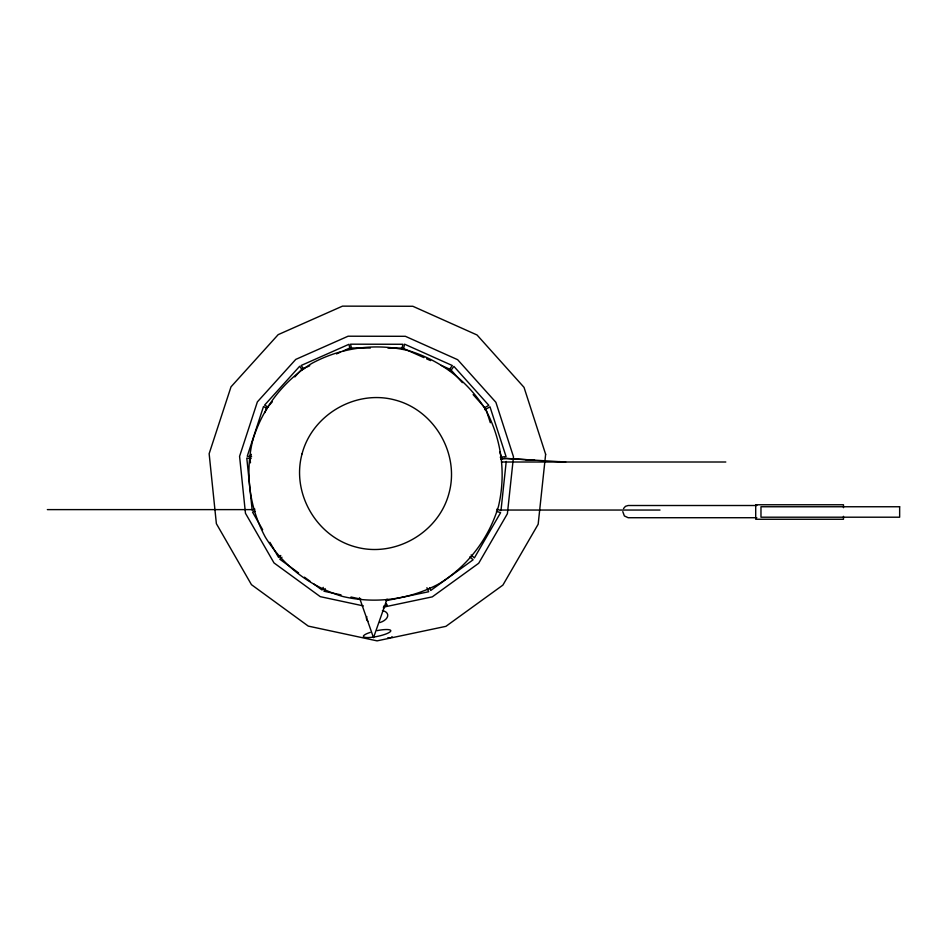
<?xml version="1.0" encoding="UTF-8"?>
<svg xmlns="http://www.w3.org/2000/svg" width="947" height="947" viewBox="0 0 947 947"><rect width="100%" height="100%" fill="white"/><g stroke="black" fill="none" stroke-linecap="round" stroke-linejoin="round"><path stroke-width="1.42" d="M506.231 461.438L500.987 510.563L496.808 509.202M401.954 348.567L402.877 344.27L350.568 344.187L351.479 348.484M403.635 348.472L404.558 344.175L452.311 365.53L448.866 370.265M251.381 454.311L250.02 458.478L250.47 462.846M265.018 412.584L266.391 408.406L272.274 401.895M387.063 599.131L373.509 637.651L359.469 597.758M323.247 587.353L322.051 590.017L313.836 584.027M325.164 588.549L323.969 591.224L341.015 594.87M623.505 508.563L625.47 506.325L628.157 505.509L756.831 505.509M450.441 371.106L453.885 366.382L488.818 405.316L485.018 407.506M294.837 376.918L301.702 369.318L309.728 365.767M280.774 555.475L278.596 557.428L269.895 542.311M281.957 557.238L279.779 559.192L298.565 572.899M484.911 409.731L489.99 406.808L506.065 456.596L500.241 457.2M336.493 353.906L340.506 352.13M343.181 350.946L349.869 347.975L370.36 348.011M254.944 509.202L252.162 510.102L246.788 458.064L251.156 458.526M255.299 511.179L252.518 512.078L262.65 529.716M386.033 600.718L428.683 591.733L426.908 587.72M383.452 607.145L432.294 596.859L478.685 563.276L507.391 513.736L513.487 456.797L495.885 402.309L457.638 359.682L405.375 336.303L348.105 336.209L295.76 359.398L257.371 401.895L239.579 456.324L245.462 513.274L274.003 562.92L320.275 596.657L363.34 605.891M500.726 459.153L506.55 458.549L534.664 460.195L525.751 459.686M501.685 462.006L725.804 462.006M47.35 509.616L252.364 509.616M500.513 510.042L660.012 510.042M756.831 517.725L628.157 517.725L624.357 515.937L622.795 511.617M387.915 348.046L402.546 348.07L423.925 357.635M565.702 462.006L559.464 461.639L564.033 461.958M564.885 462.006L504.088 458.289M251.618 456.691L247.25 456.229L263.503 406.5L267.303 408.702M350.97 597.012L360.914 599.143M496.441 511.297L500.608 512.658L474.376 557.925L471.121 554.978M426.6 358.83L430.601 360.618M441.29 365.4L450.642 369.579L462.361 382.647M268.403 407.293L264.604 405.091L299.666 366.276L302.247 369.839M304.437 577.173L310.308 581.458M469.842 556.848L473.098 559.795L430.731 590.466L429.536 587.791M473.121 394.627L485.823 408.796L490.321 422.717M303.738 369.046L301.158 365.483L348.981 344.294L349.893 348.591M499.767 451.956L502.017 458.928M843.469 507.663L843.469 504.763L755.706 504.763L755.706 519.264L843.469 519.264L843.469 516.364M385.63 603.476A11.033 2.249 12.1 0 1 383.914 605.902M377.084 630.631A14.004 2.853 -11.9 0 1 389.975 631.945A14.004 2.853 -11.9 0 1 368.265 637.556A14.004 2.853 -11.9 0 1 370.23 632.407M389.998 637.781A15.235 3.101 12.1 0 1 387.631 637.947M391.999 636.597A15.235 3.101 12.1 0 1 391.49 637.319M384.21 606.778A8.393 1.705 12.1 0 1 383.381 607.938M382.434 610.578A10.808 6.262 -11.9 0 1 387.666 616.177A10.808 6.262 -11.9 0 1 379.865 622.558M367.886 621.256A10.808 6.262 -11.9 0 1 366.82 616.58M545.638 454.288L538.168 524.236L502.893 585.104L445.907 626.346L377.072 640.859L308.284 626.109L251.452 584.666L216.378 523.679L209.145 453.708L231.009 386.838L278.169 334.646L342.483 306.141L412.833 306.272L477.039 334.989L524.022 387.347L545.638 454.288M252.636 440.604C244.882 473.287 249.404 507.604 265.338 537.162C282.964 565.738 310.427 586.809 342.601 596.444C375.284 604.186 409.601 599.676 439.148 583.731C467.735 566.105 488.806 538.642 498.442 506.467C506.183 473.796 501.673 439.479 485.728 409.921C468.102 381.333 440.639 360.262 408.465 350.639C375.793 342.885 341.476 347.407 311.918 363.34C283.331 380.966 262.26 408.429 252.636 440.604M302.057 453.85C291.274 493.103 316.452 536.724 355.847 547.011C395.1 557.795 438.721 532.616 449.008 493.221C459.792 453.968 434.614 410.347 395.219 400.06C355.965 389.276 312.344 414.455 302.057 453.85M899.65 506.752L760.974 506.752L760.974 517.204L899.65 517.204L899.65 506.752"/></g></svg>
